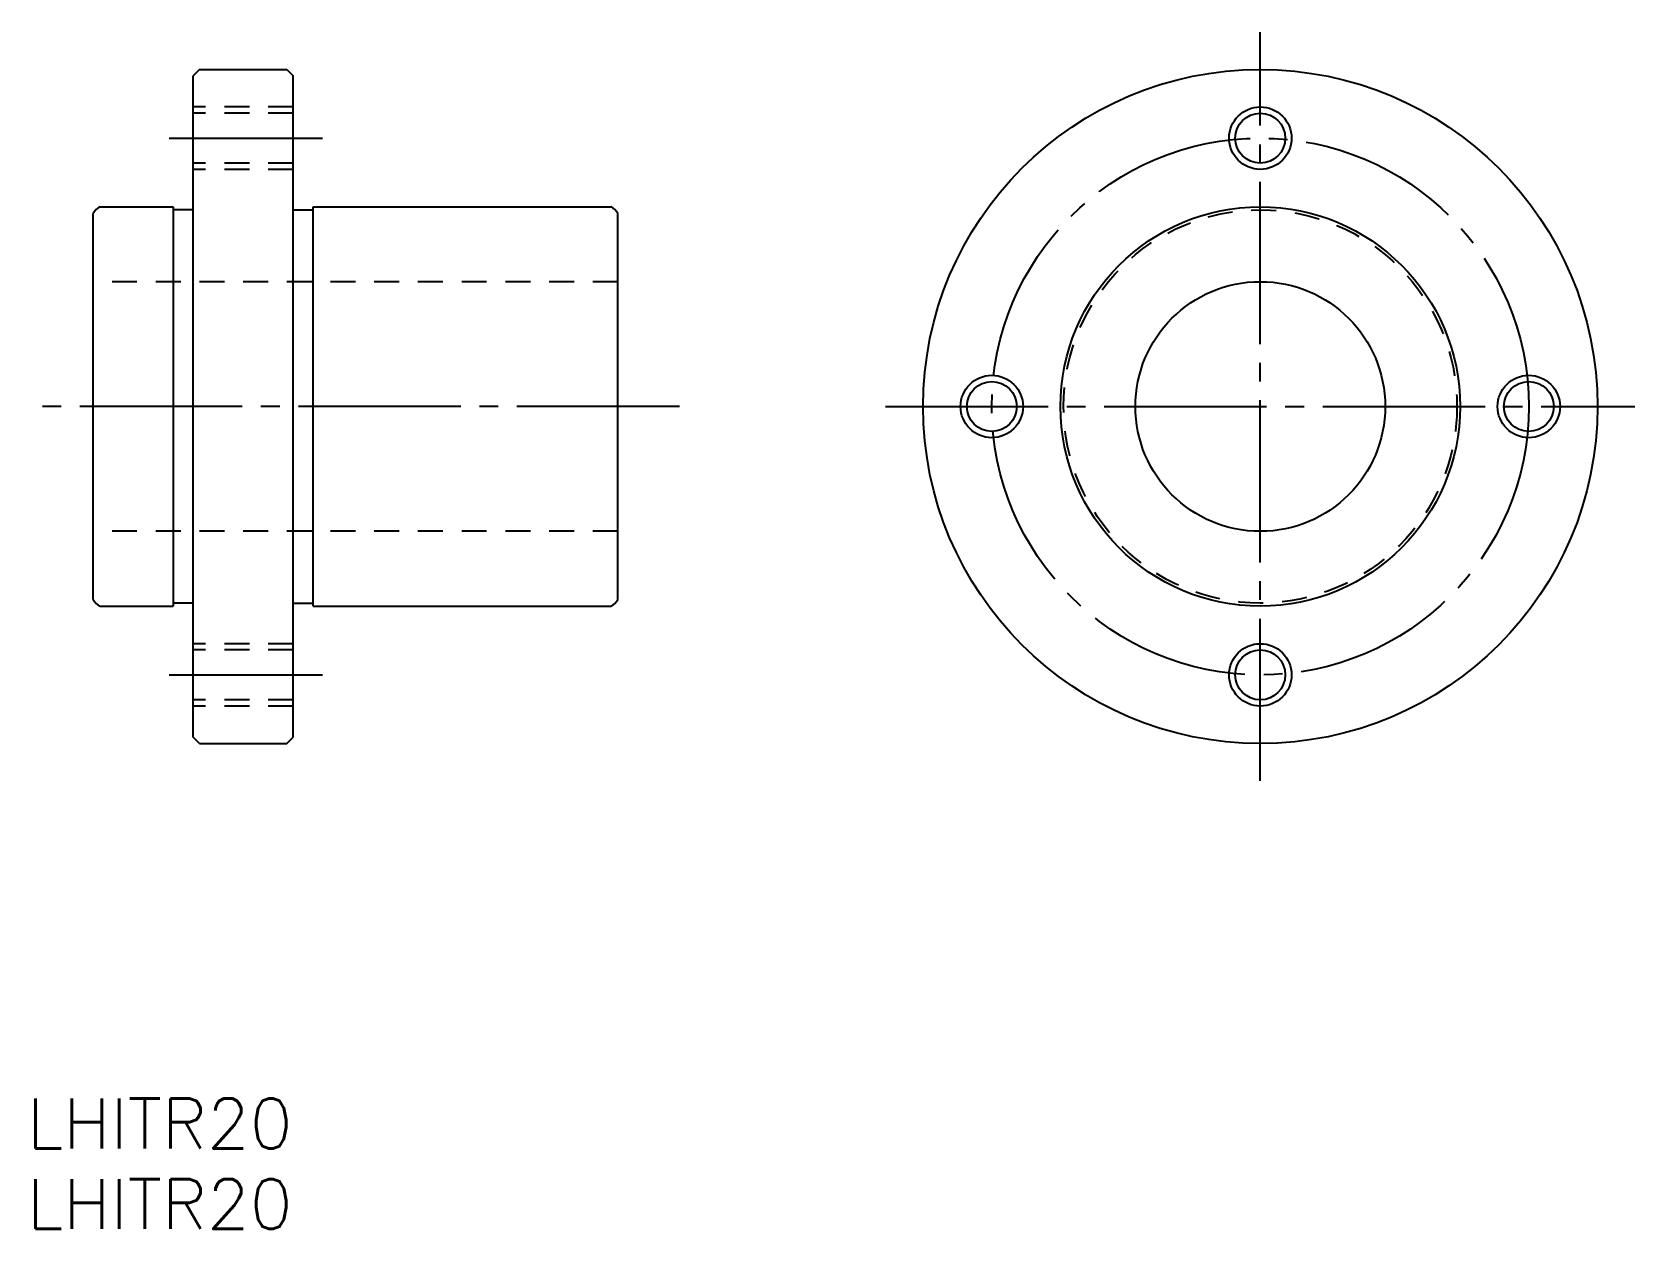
# Model space of a CAD drawing. Extents: x 650 to 779, y 300 to 396.
import ezdxf

# ---------------------------------------------------------------- set-up
doc = ezdxf.new("R2010")
doc.units = 0
doc.linetypes.add('CENTER', pattern=[17.5, 13, -1.5, 1.5, -1.5])
doc.linetypes.add('DASHED', pattern=[3.5, 2, -1.5])
doc.layers.get('0').update_dxf_attribs({"linetype": 'CONTINUOUS'})
doc.layers.add('CENTER', color=1, linetype='CENTER')
doc.styles.get("Standard").update_dxf_attribs({"font": 'txt.shx', "bigfont": '@extfont2.shx'})

msp = doc.modelspace()

# ---------------------------------------------------------------- linework, layer by layer
at = {"color": 7, "linetype": 'CONTINUOUS'}
for p, q in [((663.7, 392.66), (663.2, 392.16)), ((663.2, 339.16), (663.2, 392.16)), ((663.7, 392.66), (670.7, 392.66)), ((670.7, 392.66), (671.2, 392.16)), ((671.2, 339.16), (671.2, 392.16)), ((655.74, 381.66), (661.6, 381.66)), ((661.6, 381.66), (661.6, 349.66)), ((663.2, 381.41), (661.6, 381.41)), ((671.2, 381.41), (672.8, 381.41)), ((672.8, 381.66), (696.65, 381.66)), ((672.8, 349.66), (672.8, 381.66)), ((655.2, 350.2), (655.2, 381.12)), ((697.2, 350.2), (697.2, 381.12)), ((655.74, 349.66), (661.6, 349.66)), ((663.2, 349.91), (661.6, 349.91)), ((671.2, 349.91), (672.8, 349.91)), ((672.8, 349.66), (696.65, 349.66)), ((663.7, 338.66), (663.2, 339.16)), ((670.7, 338.66), (671.2, 339.16)), ((663.7, 338.66), (670.7, 338.66))]:
    msp.add_line(p, q, dxfattribs=at)
at = {"color": 3, "linetype": 'DASHED'}
for p, q in [((671.2, 389.66), (663.2, 389.66)), ((671.2, 389.16), (663.2, 389.16)), ((671.2, 385.16), (663.2, 385.16)), ((671.2, 384.66), (663.2, 384.66)), ((697.2, 375.66), (655.2, 375.66)), ((697.2, 355.66), (655.2, 355.66)), ((671.2, 346.66), (663.2, 346.66)), ((671.2, 346.16), (663.2, 346.16)), ((671.2, 342.16), (663.2, 342.16)), ((671.2, 341.66), (663.2, 341.66))]:
    msp.add_line(p, q, dxfattribs=at)
at = {"color": 7, "linetype": 'CONTINUOUS'}
for centre, radius in [((748.65, 365.66), 27), ((748.65, 387.16), 2), ((748.65, 365.66), 16), ((748.65, 365.66), 10), ((727.15, 365.66), 2), ((770.15, 365.66), 2), ((748.65, 344.16), 2)]:
    msp.add_circle(centre, radius, dxfattribs=at)
at = {"color": 3, "linetype": 'CONTINUOUS'}
for centre in [(748.65, 387.16), (727.15, 365.66), (770.15, 365.66), (748.65, 344.16)]:
    msp.add_circle(centre, 2.5, dxfattribs=at)
at = {"color": 3, "linetype": 'DASHED'}
msp.add_circle((748.65, 365.66), 15.75, dxfattribs=at)
at = {"color": 7, "linetype": 'CONTINUOUS'}
for centre, start, end in [((656.35, 380.51), 117.7958, 152.2042), ((696.05, 380.51), 27.7958, 62.2042), ((656.35, 350.81), 207.7958, 242.2042), ((696.05, 350.81), 297.7958, 332.2042)]:
    msp.add_arc(centre, 1.3, start, end, dxfattribs=at)
at = {"layer": 'CENTER', "color": 1, "linetype": 'CENTER'}
for p, q in [((748.65, 335.66), (748.65, 395.66)), ((661.28, 387.16), (673.55, 387.16)), ((702.13, 365.66), (650.3, 365.66)), ((718.65, 365.66), (778.65, 365.66)), ((661.28, 344.16), (673.55, 344.16))]:
    msp.add_line(p, q, dxfattribs=at)
msp.add_circle((748.65, 365.66), 21.5, dxfattribs=at)

# ---------------------------------------------------------------- texts
at = {"color": 7, "linetype": 'CONTINUOUS'}
for p in [(649.89, 306.22), (649.89, 299.77)]:
    msp.add_text('LHITR20', height=4, dxfattribs=at).set_placement(p)

doc.saveas('drawing.dxf')
